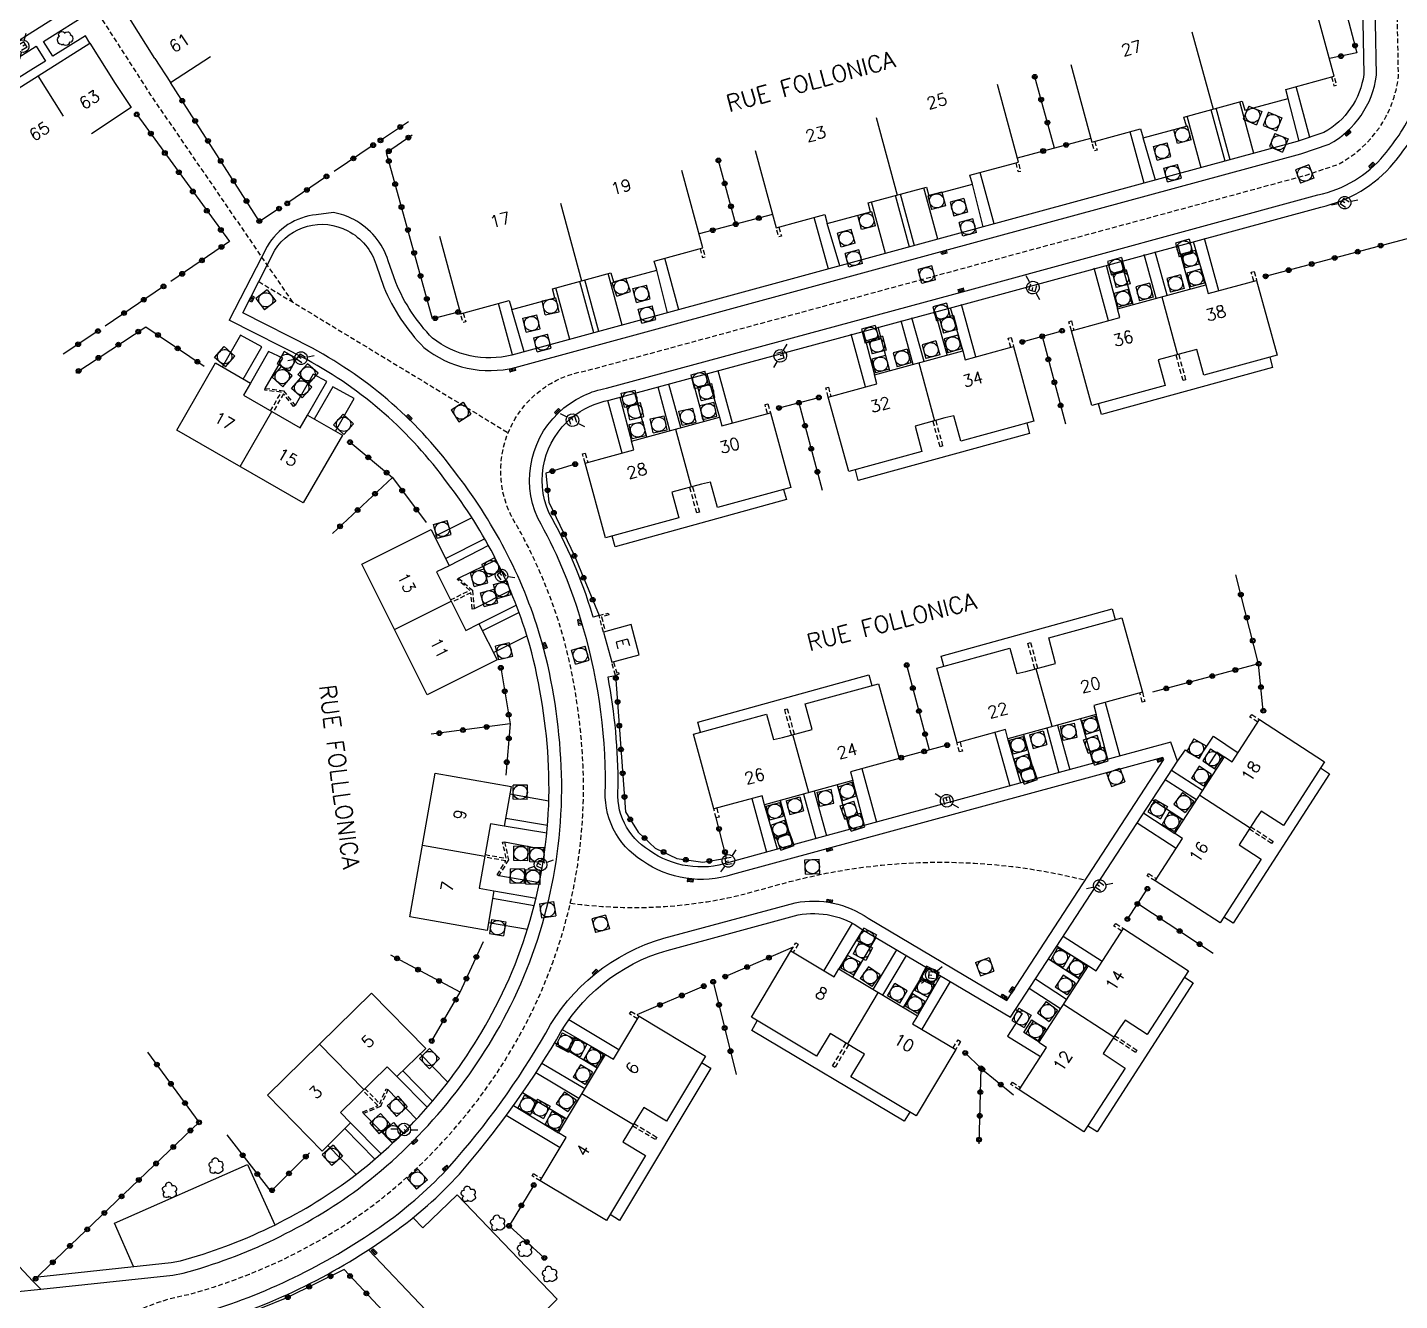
# Model space of a CAD drawing. Header units: millimetres. Extents: x 157000 to 158001, y 120999 to 122000.
# Drawn here: x 157486.4 to 157630.4, y 121611.4 to 121745 of the extents above; entities that cross this region are included whole.
import ezdxf
from ezdxf.enums import TextEntityAlignment as Align

# ---------------------------------------------------------------- set-up
doc = ezdxf.new("R2010")
doc.units = ezdxf.units.MM
doc.linetypes.add('DASHED', pattern=[0.75, 0.5, -0.25])
doc.layers.get('0').update_dxf_attribs({"linetype": 'CONTINUOUS'})
for name, color, linetype in [('W0001', 6, 'DASHED'), ('W0008', 7, 'CONTINUOUS'), ('W0100', 7, 'CONTINUOUS'), ('W0112', 1, 'DASHED'), ('W0300', 7, 'CONTINUOUS'), ('W0322', 7, 'CONTINUOUS'), ('W0334', 7, 'CONTINUOUS'), ('W0400', 7, 'CONTINUOUS'), ('W0420', 7, 'CONTINUOUS'), ('W0471', 7, 'CONTINUOUS'), ('W0984', 7, 'CONTINUOUS'), ('W0989', 7, 'CONTINUOUS'), ('W0991', 7, 'CONTINUOUS'), ('W1102', 7, 'CONTINUOUS')]:
    doc.layers.add(name, color=color, linetype=linetype)
doc.styles.get("Standard").update_dxf_attribs({"font": 'romans.shx', "width": 0.85})

# ---------------------------------------------------------------- blocks, each defined once
blk = doc.blocks.new('T420')
for p, q in [((0.75, 0.75), (-0.75, 0.75)), ((-0.75, 0.75), (-0.75, -0.75)), ((0.75, 0.75), (0.75, -0.75)), ((0.75, -0.75), (-0.75, -0.75))]:
    blk.add_line(p, q)
blk.add_ellipse((0, 0), major_axis=(-0.53, 0.53), ratio=1, start_param=3.926991, end_param=10.210176)
blk = doc.blocks.new('t322o')
at = {"color": 0, "linetype": 'Continuous'}
for radius in [0.25, 0.15]:
    blk.add_circle((0, 0), radius, dxfattribs=at)
blk = doc.blocks.new('T400')
for p, q in [((-0.15, 0.3), (0.15, 0.3)), ((-0.15, -0.25), (-0.15, 0.3)), ((-0.15, 0.15), (0.15, 0.15)), ((-0.15, 0), (0.15, 0)), ((0.15, 0.3), (0.15, -0.25)), ((-0.15, -0.15), (0.15, -0.15)), ((-0.15, -0.25), (-0.15, -0.3)), ((-0.15, -0.3), (0.15, -0.3)), ((0.15, -0.3), (0.15, -0.25))]:
    blk.add_line(p, q)
blk = doc.blocks.new('T471')
for p, q in [((-0.333334, 0.333334), (-0.333334, -0.333334)), ((-0.333334, 0.333334), (0.333334, 0.333334)), ((-0.333334, 0), (0, 0)), ((0.500001, 0.500001), (1.000002, 1.000002)), ((-0.500001, -0.500001), (-1.000002, -1.000002)), ((-0.333334, -0.333334), (0.333334, -0.333334))]:
    blk.add_line(p, q)
blk.add_ellipse((0, 0), major_axis=(0.471405, 0.471405), ratio=1, start_param=5.4977871438, end_param=11.780972451)
blk = doc.blocks.new('T300')
for p, q in [((-0.8, 0.51), (-0.86, 0.34)), ((-0.86, 0.34), (-0.86, 0.17)), ((-0.86, 0.17), (-0.74, 0.06)), ((-0.69, 0.63), (-0.8, 0.51)), ((-0.8, -0.06), (-0.74, 0.06)), ((-0.74, 0.06), (-0.69, 0.11)), ((-0.57, 0.69), (-0.69, 0.63)), ((-0.46, 0.69), (-0.57, 0.69)), ((-0.29, 0.63), (-0.46, 0.69)), ((-0.29, 0.63), (-0.17, 0.74)), ((-0.23, 0.57), (-0.29, 0.63)), ((-0.17, 0.74), (-0.06, 0.8)), ((-0.06, 0.8), (0.06, 0.8)), ((0.06, 0.8), (0.23, 0.74)), ((0.23, 0.74), (0.34, 0.63)), ((0.34, 0.63), (0.4, 0.51)), ((0.46, 0.46), (0.34, 0.46)), ((0.4, 0.51), (0.4, 0.46)), ((0.57, 0.4), (0.46, 0.46)), ((0.57, 0.4), (0.69, 0.29)), ((0.69, 0.29), (0.74, 0.17)), ((0.74, 0.06), (0.69, -0.17)), ((0.74, 0.17), (0.74, 0.06)), ((-0.8, -0.17), (-0.8, -0.06)), ((-0.8, -0.23), (-0.8, -0.17)), ((-0.74, -0.34), (-0.8, -0.23)), ((-0.69, -0.4), (-0.74, -0.34)), ((-0.51, -0.46), (-0.69, -0.4)), ((-0.4, -0.46), (-0.51, -0.46)), ((-0.4, -0.46), (-0.34, -0.46)), ((-0.34, -0.46), (-0.34, -0.4)), ((-0.34, -0.51), (-0.34, -0.46)), ((-0.29, -0.63), (-0.34, -0.51)), ((-0.17, -0.74), (-0.29, -0.63)), ((-0.06, -0.8), (-0.17, -0.74)), ((0.06, -0.8), (-0.06, -0.8)), ((0.17, -0.74), (0.06, -0.8)), ((0.23, -0.69), (0.17, -0.74)), ((0.29, -0.46), (0.23, -0.46)), ((0.29, -0.63), (0.23, -0.69)), ((0.46, -0.4), (0.29, -0.46)), ((0.34, -0.51), (0.29, -0.63)), ((0.34, -0.51), (0.34, -0.46)), ((0.57, -0.34), (0.46, -0.4)), ((0.63, -0.29), (0.57, -0.34)), ((0.69, -0.17), (0.63, -0.29))]:
    blk.add_line(p, q)

msp = doc.modelspace()

# ---------------------------------------------------------------- linework, layer by layer
at = {"layer": 'W0001', "flags": 128}
for points in [[(157489.27, 121603.15, -0.194057), (157503.32, 121612.01, 0.09249), (157522.49, 121621.24, 0.111421), (157538.74, 121640.49, 0.130981), (157544.69, 121667.54, 0.054881), (157542.6, 121681.08, 0.057064), (157537.82, 121692.56, -0.547354), (157545.05, 121708.94), (157583.65, 121719.44), (157620.71, 121729.5), (157623.91, 121730.59, 0.248979), (157630.29, 121739.82), (157629.8, 121765.02)], [(157543.36, 121653.06, 0.09112), (157560.98, 121653.85), (157566.37, 121655.32, -0.126153), (157597.4, 121655.49)]]:
    msp.add_lwpolyline(points, format="xyb", dxfattribs=at)
for points in [[(157514.23, 121716.13), (157499.33, 121737.87), (157491.44, 121750.17)], [(157510.65, 121718.3), (157536.83, 121702.43)]]:
    msp.add_lwpolyline(points, dxfattribs=at)
at = {"layer": 'W0008'}
for points in [[(157622.07, 121761.32), (157622.05, 121761.7, -0.070686), (157615.45, 121762.01, -0.126959), (157604.36, 121767.23, -0.126277), (157597.39, 121777.5), (157591.91, 121793.79), (157579.41, 121830.94), (157569.17, 121861.38), (157568.68, 121861.21), (157567.09, 121865.45, 0.266721), (157562.97, 121868.15), (157532.3, 121868.29, 0.47457), (157527.05, 121861.08), (157541.74, 121818.13), (157553.79, 121783.09, -0.448447), (157547.74, 121773.31), (157523.88, 121765.61, 0.058432), (157513.5, 121761.33), (157492.26, 121747.91), (157440.87, 121715.43)], [(157487.78, 121612.55), (157501.64, 121614.02), (157502.72, 121614.23, 0.092416), (157521.11, 121623.09, 0.111335), (157536.7, 121641.55, 0.13097), (157542.4, 121667.44, 0.054797), (157540.38, 121680.47, 0.094407), (157531.52, 121697.94, 0.112916), (157516.3, 121711.29), (157508.97, 121715.02), (157512.33, 121721.58, -0.392612), (157519.99, 121723.63, -0.196409), (157522.98, 121720.05), (157523.78, 121717.72, 0.096151), (157527.98, 121711.38, 0.233732), (157537.56, 121709.28), (157583.05, 121721.66), (157620.04, 121731.7), (157623, 121732.71, 0.240408), (157627.98, 121739.94), (157627.66, 121756.56, 0.478786), (157622.07, 121761.32)], [(157499.05, 121597.45, -0.16591), (157498.45, 121603.67, -0.288936), (157505.21, 121610.18, 0.08086), (157523.9, 121619.45, 0.051457), (157530.7, 121625.46, 0.051712), (157540.77, 121639.42, -0.201422), (157553.17, 121649.38), (157566.97, 121653.1, -0.202133), (157574.61, 121651.49), (157589.16, 121642.85), (157605.64, 121668.14), (157605.56, 121668.36), (157569.89, 121658.67), (157560.38, 121656.08, -0.237256), (157550.93, 121657.51, -0.289078), (157547.06, 121665.34, 0.076528), (157544.43, 121682.94, 0.05584), (157539.93, 121693.47, -0.339151), (157542.68, 121705.03, -0.123497), (157547.15, 121707.12), (157584.89, 121717.34), (157621.82, 121727.39, 0.168627), (157628.78, 121731.58, 0.062791), (157632, 121736.6, 0.071922)]]:
    msp.add_lwpolyline(points, format="xyb", dxfattribs=at)
msp.add_lwpolyline([(157485, 121612.26), (157487.78, 121612.55)], dxfattribs=at)
at = {"layer": 'W0100'}
for points in [[(157499.75, 121741.72), (157497.07, 121745.94), (157502.22, 121749.2), (157507.24, 121752.39), (157512.33, 121755.63), (157517.72, 121759.05), (157520.4, 121754.83)], [(157595.9, 121741.07), (157598.11, 121732.93), (157603.22, 121734.32), (157603.48, 121733.39), (157608.02, 121734.61), (157607.76, 121735.56), (157613.89, 121737.22), (157614.15, 121736.28), (157618.7, 121737.52), (157618.45, 121738.46), (157623.54, 121739.85), (157621.33, 121747.98)], [(157469.8, 121722.84), (157467.14, 121727.07), (157472.19, 121730.25), (157477.25, 121733.44), (157482.41, 121736.7), (157487.48, 121739.9), (157492.91, 121743.33), (157495.58, 121739.1)], [(157562.76, 121732.06), (157564.97, 121723.93), (157570.08, 121725.32), (157570.33, 121724.38), (157574.88, 121725.61), (157574.62, 121726.55), (157580.75, 121728.22), (157581, 121727.28), (157585.56, 121728.52), (157585.3, 121729.46), (157590.4, 121730.84), (157588.19, 121738.97)], [(157529.62, 121723.05), (157531.83, 121714.92), (157536.95, 121716.31), (157537.2, 121715.38), (157541.74, 121716.6), (157541.48, 121717.54), (157547.61, 121719.21), (157547.87, 121718.27), (157552.42, 121719.51), (157552.17, 121720.45), (157557.26, 121721.83), (157555.06, 121729.96)]]:
    msp.add_lwpolyline(points, dxfattribs=at)
at = {"layer": 'W0100', "flags": 128}
for points in [[(157499.75, 121741.72), (157501.4, 121739.18), (157505.59, 121741.9)], [(157495.58, 121739.1), (157497.26, 121736.57), (157493.09, 121733.81)]]:
    msp.add_lwpolyline(points, dxfattribs=at)
at = {"layer": 'W0100'}
for points in [[(157617.54, 121710.58), (157609.85, 121708.48), (157609.12, 121711.15), (157608.16, 121710.92), (157605.05, 121710.07), (157605.78, 121707.4), (157598.09, 121705.29), (157595.95, 121713.12), (157601.05, 121714.51), (157600.8, 121715.44), (157610.06, 121717.97), (157610.31, 121717.03), (157615.4, 121718.42)], [(157592.02, 121703.64), (157584.33, 121701.54), (157583.6, 121704.21), (157582.65, 121703.98), (157579.54, 121703.13), (157580.26, 121700.46), (157572.58, 121698.35), (157570.43, 121706.18), (157575.54, 121707.58), (157575.29, 121708.5), (157584.54, 121711.03), (157584.8, 121710.09), (157589.88, 121711.48)], [(157502.05, 121702.71), (157506.1, 121709.75), (157509.77, 121707.63), (157509.04, 121706.36), (157514.99, 121702.93), (157515.76, 121704.26), (157519.43, 121702.18), (157515.32, 121695.06)], [(157566.49, 121696.69), (157558.8, 121694.59), (157558.08, 121697.26), (157557.12, 121697.03), (157554.01, 121696.18), (157554.73, 121693.51), (157547.05, 121691.4), (157544.91, 121699.23), (157550.01, 121700.63), (157549.76, 121701.55), (157559.02, 121704.08), (157559.27, 121703.14), (157564.36, 121704.53)], [(157521.47, 121688.63), (157528.73, 121692.26), (157530.63, 121688.48), (157529.32, 121687.82), (157532.39, 121681.68), (157533.76, 121682.37), (157535.67, 121678.61), (157528.33, 121674.93)], [(157547.71, 121678.34), (157550.59, 121679.13), (157549.73, 121682.29), (157546.84, 121681.51)], [(157581.81, 121677.71), (157589.5, 121679.82), (157590.23, 121677.15), (157591.18, 121677.38), (157594.3, 121678.23), (157593.57, 121680.9), (157601.25, 121683.01), (157603.4, 121675.19), (157598.29, 121673.79), (157598.55, 121672.87), (157589.29, 121670.32), (157589.03, 121671.27), (157583.95, 121669.88)], [(157556.27, 121670.78), (157563.95, 121672.89), (157564.69, 121670.22), (157565.64, 121670.45), (157568.75, 121671.3), (157568.02, 121673.97), (157575.71, 121676.08), (157577.86, 121668.26), (157572.75, 121666.86), (157573, 121665.94), (157563.75, 121663.39), (157563.49, 121664.34), (157558.41, 121662.95)], [(157622.52, 121667.91), (157618.2, 121661.21), (157615.87, 121662.72), (157615.32, 121661.9), (157613.57, 121659.19), (157615.89, 121657.69), (157611.57, 121650.99), (157604.75, 121655.39), (157607.62, 121659.84), (157606.82, 121660.36), (157612.02, 121668.42), (157612.84, 121667.89), (157615.7, 121672.32)], [(157529.15, 121666.71), (157537.15, 121665.31), (157536.42, 121661.14), (157534.98, 121661.39), (157533.8, 121654.63), (157535.31, 121654.36), (157534.61, 121650.2), (157526.52, 121651.61)], [(157608.24, 121645.97), (157603.91, 121639.28), (157601.58, 121640.79), (157601.03, 121639.98), (157599.27, 121637.27), (157601.6, 121635.76), (157597.27, 121629.07), (157590.46, 121633.48), (157593.33, 121637.92), (157592.53, 121638.44), (157597.74, 121646.5), (157598.56, 121645.97), (157601.42, 121650.39)], [(157579.66, 121630.74), (157572.81, 121634.82), (157574.23, 121637.2), (157573.4, 121637.72), (157570.62, 121639.38), (157569.21, 121637), (157562.36, 121641.08), (157566.51, 121648.05), (157571.06, 121645.34), (157571.55, 121646.16), (157579.79, 121641.25), (157579.29, 121640.41), (157583.82, 121637.71)], [(157522.5, 121643.62), (157528.18, 121637.82), (157525.15, 121634.86), (157524.13, 121635.9), (157519.22, 121631.1), (157520.29, 121630.01), (157517.29, 121627.04), (157511.55, 121632.91)], [(157557.55, 121637.02), (157553.45, 121630.18), (157551.07, 121631.6), (157550.54, 121630.77), (157548.88, 121628.01), (157551.26, 121626.58), (157547.16, 121619.75), (157540.2, 121623.92), (157542.92, 121628.46), (157542.1, 121628.95), (157547.03, 121637.18), (157547.87, 121636.68), (157550.58, 121641.2)]]:
    msp.add_lwpolyline(points, close=True, dxfattribs=at)
at = {"layer": 'W0112', "flags": 128}
for points in [[(157623.25, 121739.77), (157623.51, 121738.83), (157623.8, 121738.91), (157623.54, 121739.85)], [(157598.4, 121733.01), (157598.65, 121732.07), (157598.37, 121732), (157598.11, 121732.93)], [(157590.11, 121730.76), (157590.36, 121729.83), (157590.65, 121729.9), (157590.4, 121730.84)], [(157565.25, 121724.01), (157565.51, 121723.06), (157565.22, 121722.99), (157564.97, 121723.93)], [(157556.97, 121721.75), (157557.23, 121720.82), (157557.52, 121720.89), (157557.26, 121721.83)], [(157532.12, 121715), (157532.38, 121714.06), (157532.09, 121713.98), (157531.83, 121714.92)]]:
    msp.add_lwpolyline(points, dxfattribs=at)
at = {"layer": 'W0112'}
for points in [[(157615.09, 121718.33), (157614.83, 121719.29), (157615.14, 121719.36), (157615.4, 121718.42)], [(157595.95, 121713.12), (157595.68, 121714.08), (157595.95, 121714.16), (157596.22, 121713.19)], [(157589.58, 121711.39), (157589.32, 121712.35), (157589.63, 121712.42), (157589.88, 121711.48)], [(157607.22, 121710.64), (157607.95, 121707.97), (157607.67, 121707.9), (157606.95, 121710.57)], [(157511.88, 121704.72), (157513.01, 121706.68), (157511.29, 121706.9), (157511.32, 121707.09), (157513.25, 121706.83), (157514.46, 121705.3), (157514.31, 121705.18), (157513.25, 121706.53), (157512.13, 121704.59)], [(157570.43, 121706.18), (157570.17, 121707.15), (157570.44, 121707.22), (157570.71, 121706.25)], [(157564.05, 121704.44), (157563.79, 121705.4), (157564.1, 121705.47), (157564.36, 121704.53)], [(157581.71, 121703.71), (157582.44, 121701.04), (157582.16, 121700.96), (157581.43, 121703.63)], [(157544.91, 121699.23), (157544.64, 121700.2), (157544.91, 121700.27), (157545.18, 121699.3)], [(157556.18, 121696.76), (157556.91, 121694.09), (157556.63, 121694.01), (157555.9, 121696.68)], [(157530.78, 121684.88), (157532.8, 121685.89), (157531.49, 121687.03), (157531.61, 121687.17), (157533.09, 121685.9), (157533.25, 121683.95), (157533.06, 121683.93), (157532.92, 121685.64), (157530.91, 121684.64)], [(157546.84, 121681.51), (157546.37, 121683.24), (157547.34, 121683.51), (157547.39, 121683.32), (157546.62, 121683.1), (157547.04, 121681.56)], [(157592.12, 121677.65), (157591.39, 121680.32), (157591.67, 121680.4), (157592.4, 121677.73)], [(157547.9, 121678.39), (157548.22, 121677.22), (157548.4, 121677.27), (157548.45, 121677.08), (157548.08, 121676.97), (157547.71, 121678.34)], [(157603.4, 121675.19), (157603.67, 121674.22), (157603.39, 121674.15), (157603.13, 121675.11)], [(157566.58, 121670.72), (157565.85, 121673.39), (157566.13, 121673.47), (157566.86, 121670.8)], [(157615.53, 121672.05), (157614.7, 121672.59), (157614.88, 121672.85), (157615.7, 121672.32)], [(157584.26, 121669.96), (157584.52, 121669.01), (157584.21, 121668.93), (157583.95, 121669.88)], [(157558.72, 121663.03), (157558.98, 121662.08), (157558.67, 121662), (157558.41, 121662.95)], [(157614.8, 121661.08), (157617.13, 121659.57), (157616.97, 121659.33), (157614.64, 121660.83)], [(157534.4, 121658.16), (157536.63, 121657.77), (157536.25, 121659.46), (157536.44, 121659.5), (157536.86, 121657.6), (157535.84, 121655.94), (157535.68, 121656.04), (157536.58, 121657.5), (157534.37, 121657.88)], [(157604.75, 121655.39), (157603.91, 121655.94), (157604.06, 121656.17), (157604.91, 121655.63)], [(157601.25, 121650.12), (157600.42, 121650.66), (157600.6, 121650.92), (157601.42, 121650.39)], [(157566.51, 121648.05), (157567.02, 121648.91), (157567.27, 121648.77), (157566.75, 121647.9)], [(157550.42, 121640.92), (157549.57, 121641.43), (157549.74, 121641.7), (157550.58, 121641.2)], [(157600.51, 121639.15), (157602.83, 121637.64), (157602.67, 121637.4), (157600.35, 121638.91)], [(157572.55, 121638.21), (157571.13, 121635.83), (157570.89, 121635.98), (157572.3, 121638.36)], [(157583.54, 121637.87), (157584.05, 121638.72), (157584.32, 121638.55), (157583.82, 121637.71)], [(157521.77, 121633.62), (157523.35, 121632), (157524.03, 121633.59), (157524.21, 121633.52), (157523.44, 121631.73), (157521.64, 121630.98), (157521.57, 121631.15), (157523.15, 121631.81), (157521.58, 121633.41)], [(157590.46, 121633.48), (157589.61, 121634.02), (157589.77, 121634.26), (157590.61, 121633.71)], [(157550.06, 121629.93), (157552.43, 121628.5), (157552.28, 121628.26), (157549.9, 121629.68)], [(157540.2, 121623.92), (157539.34, 121624.43), (157539.48, 121624.68), (157540.35, 121624.16)]]:
    msp.add_lwpolyline(points, dxfattribs=at)
at = {"layer": 'W0322'}
for points in [[(157621.25, 121759.98), (157625.93, 121742.3), (157623.04, 121741.69)], [(157594.18, 121732.31), (157592.05, 121740.02)], [(157512.78, 121725.96), (157510.73, 121724.6), (157501.4, 121739.18)], [(157497.84, 121735.84), (157507.56, 121722.49), (157501.42, 121718.3)], [(157523.43, 121733.12), (157526.35, 121735.1)], [(157522.66, 121732.61), (157518.56, 121729.86)], [(157526.74, 121733.66), (157524.07, 121731.82)], [(157590.28, 121731.28), (157598, 121733.33)], [(157531.58, 121715.1), (157528.88, 121714.37), (157524.07, 121731.8)], [(157517.76, 121729.33), (157513.61, 121726.48)], [(157564.58, 121725.34), (157556.87, 121723.3)], [(157616.34, 121718.85), (157633.86, 121723.52), (157632.59, 121713.55)], [(157500.65, 121717.79), (157494.51, 121713.63)], [(157493.77, 121713.1), (157490.13, 121710.68)], [(157491.43, 121708.72), (157498.79, 121713.56), (157504.91, 121709.41)], [(157590.8, 121711.96), (157594.97, 121713.13)], [(157565.26, 121705.03), (157569.44, 121706.13)], [(157520.23, 121701.44), (157524.67, 121697.73), (157528.21, 121693.02)], [(157543.86, 121699.13), (157540.8, 121698.2), (157541.09, 121695.13), (157543.78, 121689.5), (157546.39, 121683.24)], [(157524.67, 121697.73), (157518.39, 121691.86)], [(157615.61, 121678.19), (157613.21, 121687.51)], [(157536.06, 121677.76), (157537.04, 121671.89), (157536.57, 121666.5)], [(157616.1, 121673.25), (157615.61, 121678.19), (157604.48, 121675.22)], [(157548.11, 121676.98), (157549.15, 121662.63), (157550.47, 121660.52), (157552.27, 121658.85), (157554.54, 121657.75), (157557.26, 121657.37), (157559.76, 121657.78), (157558.67, 121662.01)], [(157537.04, 121671.89), (157528.74, 121670.78)], [(157582.91, 121669.64), (157577.85, 121668.27)], [(157601.83, 121651.39), (157603.93, 121654.57)], [(157602.92, 121653.03), (157610.83, 121647.82)], [(157528.81, 121638.6), (157531.78, 121643.71), (157534.24, 121649.05)], [(157531.78, 121643.71), (157524.5, 121647.61)], [(157566.74, 121648.44), (157559.33, 121645.23)], [(157558.35, 121644.81), (157560.78, 121635.07)], [(157557.36, 121644.35), (157550.34, 121641.34)], [(157504.38, 121630.06), (157499, 121637.43)], [(157584.81, 121637.35), (157586.45, 121635.74), (157589.86, 121632.93)], [(157586.45, 121635.74), (157586.25, 121627.82)], [(157476.96, 121624.06), (157486.95, 121613.38), (157504.38, 121630.06)], [(157507.3, 121628.75), (157511.92, 121622.8), (157515.99, 121626.87)], [(157539.52, 121623.48), (157536.93, 121619.2), (157540.65, 121615.81)], [(157523.66, 121610.28), (157519.61, 121614.6), (157513.59, 121611.65), (157508.08, 121609.42), (157502.56, 121607.17), (157500.53, 121604.87), (157503.94, 121600.87)]]:
    msp.add_lwpolyline(points, dxfattribs=at)
at = {"layer": 'W0322', "flags": 128}
for points in [[(157560.72, 121724.32), (157558.9, 121731.01)], [(157592.89, 121712.55), (157595.33, 121703.36)], [(157567.35, 121705.58), (157569.8, 121696.41)], [(157581.04, 121669.13), (157578.67, 121678.05)]]:
    msp.add_lwpolyline(points, dxfattribs=at)
at = {"layer": 'W0334'}
for points in [[(157622.07, 121761.32), (157622.06, 121761.21), (157622.32, 121760.01, -0.481332), (157626.33, 121756.57), (157626.65, 121740.02, -0.233916), (157622.46, 121733.93), (157619.65, 121732.98), (157582.7, 121722.94), (157537.22, 121710.57, -0.231236), (157528.88, 121712.37, -0.09452), (157525.03, 121718.19), (157524.24, 121720.47, 0.195805), (157520.62, 121724.8, 0.078525), (157518.5, 121725.53), (157516.69, 121725.31, 0.239835), (157511.53, 121721.99), (157507.53, 121714.26)], [(157546.37, 121683.24), (157545.75, 121683.09, 0.001007), (157545.68, 121683.32, 0.055504), (157541.11, 121694.06, -0.337207), (157543.51, 121704.02, -0.124811), (157547.44, 121705.85), (157585.23, 121716.07), (157622.12, 121726.12, 0.167884), (157629.79, 121730.74, 0.062791), (157633.18, 121736.03, 0.075752), (157633.88, 121738.35), (157633.48, 121757.45, -0.28198), (157636.34, 121762.52), (157637.3, 121762.64)], [(157487.44, 121613.85), (157501.44, 121615.34), (157502.42, 121615.52, 0.092132), (157520.31, 121624.15, 0.111282), (157535.51, 121642.17, 0.130963), (157541.07, 121667.39, 0.054746), (157539.1, 121680.11, 0.09445), (157530.46, 121697.15, 0.112945), (157515.68, 121710.11), (157507.53, 121714.26)], [(157503.88, 121599.73), (157501.26, 121597.26), (157499.99, 121598.62, -0.144949), (157499.72, 121603.36, -0.290883), (157505.53, 121608.91, 0.081107), (157524.66, 121618.38, 0.051887), (157531.71, 121624.63, 0.045469), (157541.89, 121638.72, -0.202413), (157553.52, 121648.11), (157567.27, 121651.83, -0.2021), (157573.9, 121650.38), (157589.57, 121641.08), (157607.09, 121667.97), (157606.38, 121669.94), (157569.55, 121659.94), (157560, 121657.33, -0.239391), (157551.65, 121658.6, -0.293243), (157548.37, 121665.27, 0.048565), (157547.31, 121676.8), (157548.08, 121676.97)]]:
    msp.add_lwpolyline(points, format="xyb", dxfattribs=at)
for points in [[(157492.91, 121743.33), (157492.46, 121744.1), (157489.04, 121741.94), (157488.06, 121743.49), (157493.06, 121746.65), (157496.93, 121749.09), (157497.89, 121747.56), (157496.53, 121746.69), (157497.07, 121745.94)], [(157509.02, 121708.06), (157510.97, 121711.43), (157508.74, 121712.66), (157506.82, 121709.33)], [(157511.32, 121707.09), (157513.18, 121710.24), (157511.67, 121710.97), (157509.77, 121707.63)], [(157616.78, 121710.37), (157617.07, 121709.29), (157599.1, 121704.36), (157598.79, 121705.48)], [(157515.76, 121704.26), (157517.78, 121707.8), (157516.35, 121708.59), (157514.46, 121705.3)], [(157518.69, 121702.6), (157520.66, 121706.03), (157518.44, 121707.25), (157516.48, 121703.85)], [(157591.26, 121703.44), (157591.56, 121702.36), (157573.58, 121697.42), (157573.28, 121698.54)], [(157565.73, 121696.49), (157566.03, 121695.41), (157548.06, 121690.47), (157547.75, 121691.59)], [(157533.03, 121693.49), (157529.1, 121691.53)], [(157530.24, 121689.25), (157534.36, 121691.31)], [(157534.76, 121690.59), (157530.63, 121688.48)], [(157531.61, 121687.17), (157535.56, 121689.09)], [(157537.06, 121685.86), (157533.25, 121683.95)], [(157533.76, 121682.37), (157537.68, 121684.34)], [(157537.97, 121683.55), (157534.14, 121681.63)], [(157582.57, 121677.92), (157582.27, 121679), (157600.24, 121683.94), (157600.55, 121682.82)], [(157535.29, 121679.36), (157538.8, 121681.12)], [(157557.03, 121670.99), (157556.73, 121672.07), (157574.7, 121677.01), (157575.01, 121675.89)], [(157607.09, 121667.97), (157607.92, 121669.15), (157609.32, 121668.27), (157610.87, 121670.59), (157613.46, 121668.85)], [(157611.99, 121668.38), (157611.21, 121668.9), (157610.36, 121667.59), (157611.16, 121667.08)], [(157622.1, 121667.25), (157623.04, 121666.64), (157612.94, 121650.97), (157611.96, 121651.6)], [(157541.09, 121663.78), (157537.01, 121664.5)], [(157536.57, 121661.99), (157540.96, 121661.23)], [(157540.88, 121660.39), (157536.42, 121661.14)], [(157536.44, 121659.5), (157540.69, 121658.71)], [(157540.11, 121655.2), (157535.84, 121655.94)], [(157539.56, 121652.78), (157535.17, 121653.55)], [(157535.31, 121654.36), (157539.76, 121653.6)], [(157534.75, 121651.04), (157538.86, 121650.32)], [(157607.81, 121645.31), (157608.75, 121644.71), (157598.64, 121629.05), (157597.66, 121629.68)], [(157590.11, 121641.89), (157590.78, 121641.47), (157589.24, 121639.11), (157592.71, 121636.96)], [(157578.98, 121631.14), (157578.41, 121630.18), (157562.39, 121639.71), (157562.98, 121640.71)], [(157592.56, 121638.48), (157590.95, 121639.5), (157591.79, 121640.8), (157593.38, 121639.75)], [(157530.49, 121634.27), (157527.59, 121637.24)], [(157557.14, 121636.34), (157558.1, 121635.76), (157548.53, 121619.77), (157547.53, 121620.37)], [(157528.34, 121631.64), (157525.15, 121634.86)], [(157525.77, 121635.46), (157528.88, 121632.28)], [(157524.21, 121633.52), (157527.21, 121630.38)], [(157524.7, 121627.86), (157521.64, 121630.98)], [(157522.85, 121626.2), (157519.7, 121629.43)], [(157520.29, 121630.01), (157523.49, 121626.75)], [(157517.89, 121627.64), (157520.88, 121624.59)], [(157497.49, 121614.92), (157495.52, 121619.47), (157509.46, 121625.63), (157512.33, 121619.29)], [(157522.18, 121616.69), (157534.26, 121603.94), (157541.97, 121611.49), (157531.49, 121622.46), (157527.87, 121618.98), (157526.85, 121620.05)], [(157486.95, 121613.38), (157487.78, 121612.55)]]:
    msp.add_lwpolyline(points, dxfattribs=at)
msp.add_lwpolyline([(157483.03, 121740.3), (157487.28, 121742.99), (157488.25, 121741.44), (157487, 121740.65), (157484, 121738.76)], close=True, dxfattribs=at)
at = {"layer": 'W0334', "flags": 128}
for points in [[(157620.98, 121733.43), (157619.54, 121738.76)], [(157615.09, 121731.74), (157613.62, 121737.15)], [(157619.85, 121733.03), (157618.7, 121737.52)], [(157609.58, 121730.24), (157608.11, 121735.65)], [(157612.09, 121730.92), (157610.62, 121736.33)], [(157612.62, 121731.07), (157611.15, 121736.48)], [(157603.58, 121728.61), (157602.11, 121734.02)], [(157604.78, 121728.93), (157603.48, 121733.39)], [(157587.86, 121724.34), (157586.39, 121729.75)], [(157581.94, 121722.73), (157580.47, 121728.14)], [(157586.7, 121724.03), (157585.56, 121728.52)], [(157578.95, 121721.92), (157577.48, 121727.33)], [(157579.48, 121722.06), (157578.01, 121727.47)], [(157576.44, 121721.23), (157574.97, 121726.65)], [(157570.44, 121719.6), (157568.96, 121725.01)], [(157571.63, 121719.93), (157570.33, 121724.38)], [(157608.74, 121722.51), (157610.06, 121717.97)], [(157611.42, 121717.33), (157609.91, 121722.83)], [(157604.85, 121716.55), (157603.6, 121721.12)], [(157605.99, 121716.86), (157604.74, 121721.43)], [(157608.42, 121717.52), (157607.17, 121722.09)], [(157553.57, 121715.02), (157552.42, 121719.51)], [(157554.73, 121715.33), (157553.26, 121720.75)], [(157599.85, 121714.19), (157598.34, 121719.7)], [(157599.6, 121720.03), (157600.8, 121715.44)], [(157602.43, 121715.88), (157601.17, 121720.46)], [(157545.81, 121712.91), (157544.34, 121718.32)], [(157546.34, 121713.05), (157544.87, 121718.47)], [(157548.81, 121713.72), (157547.34, 121719.14)], [(157543.3, 121712.23), (157541.83, 121717.64)], [(157537.3, 121710.59), (157535.83, 121716.01)], [(157538.5, 121710.92), (157537.2, 121715.38)], [(157583.23, 121715.57), (157584.54, 121711.03)], [(157585.91, 121710.39), (157584.4, 121715.89)], [(157579.34, 121709.61), (157578.09, 121714.18)], [(157580.48, 121709.92), (157579.22, 121714.49)], [(157582.91, 121710.59), (157581.66, 121715.15)], [(157574.34, 121707.25), (157572.83, 121712.77)], [(157574.09, 121713.1), (157575.29, 121708.5)], [(157576.91, 121708.94), (157575.66, 121713.52)], [(157557.38, 121703.64), (157556.13, 121708.2)], [(157557.7, 121708.62), (157559.02, 121704.08)], [(157560.38, 121703.44), (157558.87, 121708.94)], [(157551.38, 121701.99), (157550.13, 121706.57)], [(157553.81, 121702.66), (157552.56, 121707.23)], [(157554.95, 121702.97), (157553.69, 121707.54)], [(157548.81, 121700.3), (157547.3, 121705.82)], [(157548.56, 121706.15), (157549.76, 121701.55)], [(157599.49, 121674.12), (157601.04, 121668.48)], [(157596.92, 121672.42), (157598.22, 121667.72)], [(157599.79, 121668.14), (157598.55, 121672.87)], [(157587.93, 121670.96), (157589.48, 121665.33)], [(157590.93, 121670.77), (157592.18, 121666.21)], [(157593.36, 121671.44), (157594.65, 121666.75)], [(157594.5, 121671.75), (157595.79, 121667.06)], [(157590.65, 121665.66), (157589.29, 121670.32)], [(157573.95, 121667.19), (157575.5, 121661.55)], [(157609.73, 121664.88), (157606.46, 121666.99)], [(157568.95, 121664.82), (157570.24, 121660.13)], [(157571.38, 121665.49), (157572.67, 121660.79)], [(157574.24, 121661.21), (157573, 121665.94)], [(157609.1, 121663.89), (157605.81, 121666)], [(157562.39, 121664.04), (157563.93, 121658.41)], [(157565.11, 121658.73), (157563.75, 121663.39)], [(157565.38, 121663.84), (157566.64, 121659.28)], [(157567.82, 121664.51), (157569.11, 121659.82)], [(157607.73, 121661.77), (157604.44, 121663.9)], [(157603.55, 121662.52), (157606.82, 121660.36)], [(157606.95, 121658.8), (157602.84, 121661.44)], [(157569.99, 121645.98), (157572.96, 121650.96)], [(157574.07, 121650.28), (157571.55, 121646.16)], [(157573, 121645.3), (157575.47, 121649.45)], [(157599.18, 121646.93), (157595.1, 121649.57)], [(157575.16, 121644.01), (157577.63, 121648.17)], [(157576.17, 121643.41), (157578.64, 121647.57)], [(157594.45, 121648.56), (157597.74, 121646.5)], [(157578.34, 121642.12), (157580.82, 121646.28)], [(157596.82, 121645.08), (157593.56, 121647.19)], [(157582.21, 121645.45), (157579.79, 121641.25)], [(157580.28, 121639.82), (157583.26, 121644.83)], [(157595.45, 121642.96), (157592.18, 121645.07)], [(157594.81, 121641.97), (157591.53, 121644.09)], [(157548.46, 121637.66), (157543.19, 121640.82)], [(157542.51, 121639.8), (157547.03, 121637.18)], [(157546.16, 121635.73), (157541.7, 121638.4)], [(157544.87, 121633.56), (157540.37, 121636.25)], [(157544.26, 121632.55), (157539.74, 121635.26)], [(157542.97, 121630.39), (157538.34, 121633.17)], [(157537.4, 121631.84), (157542.1, 121628.95)], [(157542.28, 121627.39), (157536.63, 121630.78)]]:
    msp.add_lwpolyline(points, dxfattribs=at)
at = {"layer": 'W1102'}
msp.add_line((157490.15, 121735.67), (157487.48, 121739.9), dxfattribs=at)
at = {"layer": 'W1102', "flags": 128}
for points in [[(157608.61, 121744.52), (157610.82, 121736.39)], [(157575.47, 121735.51), (157577.68, 121727.38)], [(157542.33, 121726.51), (157544.54, 121718.38)], [(157605.43, 121716.7), (157607.09, 121710.62)], [(157579.92, 121709.77), (157581.58, 121703.68)], [(157508.69, 121698.88), (157512.02, 121704.65)], [(157554.39, 121702.82), (157556.05, 121696.74)], [(157524.9, 121681.77), (157530.86, 121684.75)], [(157593.92, 121671.59), (157592.26, 121677.67)], [(157568.38, 121664.67), (157566.71, 121670.75)], [(157609.42, 121664.39), (157614.71, 121660.97)], [(157527.83, 121659.15), (157534.39, 121658.01)], [(157575.67, 121643.71), (157572.44, 121638.29)], [(157595.13, 121642.47), (157600.42, 121639.04)], [(157517.02, 121638.26), (157521.67, 121633.5)], [(157544.57, 121633.07), (157549.97, 121629.82)]]:
    msp.add_lwpolyline(points, dxfattribs=at)

# ---------------------------------------------------------------- block references
at = {"layer": 'W0300'}
for p, rotation in [((157490.21, 121743.82), 210.553033584012), ((157506.19, 121625.35), 313.332106797808), ((157501.31, 121622.8), 313.332106797808), ((157532.68, 121622.4), 317.721866823175), ((157535.76, 121619.38), 317.721866823175), ((157538.59, 121616.63), 317.721866823175), ((157541.22, 121614), 317.721866823175)]:
    msp.add_blockref('T300', p, dxfattribs=dict(at, rotation=rotation))
at = {"layer": 'W0322'}
for p, rotation in [((157625.73, 121743.06), 284.81982524373), ((157624.25, 121741.95), 192.009437510083), ((157592.11, 121739.79), 105.432211176019), ((157502.62, 121737.27), 122.6308883256), ((157592.78, 121737.39), 105.432211176019), ((157497.84, 121735.84), 306.065270620538), ((157503.97, 121735.16), 122.6308883256), ((157499.32, 121733.82), 306.065270620538), ((157525.5, 121734.52), 34.2144186568004), ((157593.44, 121734.98), 105.432211176019), ((157505.32, 121733.06), 122.6308883256), ((157522.66, 121732.61), 213.894736963959), ((157523.43, 121733.12), 34.2144186568004), ((157526.36, 121733.4), 214.588012882831), ((157595.4, 121732.64), 14.9022504569685), ((157500.79, 121731.79), 306.065270620538), ((157506.66, 121730.95), 122.6308883256), ((157520.58, 121731.22), 213.894736963959), ((157524.3, 121731.98), 214.588012882831), ((157524.3, 121730.94), 105.419813186708), ((157592.99, 121732), 14.9022504569685), ((157502.26, 121729.77), 306.065270620538), ((157517.76, 121729.33), 214.450952271603), ((157508.01, 121728.85), 122.6308883256), ((157515.7, 121727.92), 214.450952271603), ((157524.97, 121728.53), 105.419813186708), ((157559.56, 121728.6), 105.2283006146797), ((157503.73, 121727.75), 306.065270620538), ((157509.36, 121726.74), 122.6308883256), ((157513.64, 121726.5), 214.450952271603), ((157505.2, 121725.73), 306.065270620538), ((157512.78, 121725.96), 213.4140746936461), ((157525.63, 121726.12), 105.419813186708), ((157560.22, 121726.19), 105.2283006146797), ((157563.14, 121724.96), 194.802975063431), ((157506.67, 121723.71), 306.065270620538), ((157510.71, 121724.64), 122.6308883256), ((157526.3, 121723.71), 105.419813186708), ((157558.31, 121723.68), 194.802975063431), ((157560.72, 121724.32), 194.802975063431), ((157628.42, 121722.07), 14.9297474964034), ((157506.74, 121721.93), 214.352395973467), ((157526.96, 121721.3), 105.419813186708), ((157623.59, 121720.78), 14.9297474964034), ((157626.01, 121721.43), 14.9297474964034), ((157504.68, 121720.52), 214.352395973467), ((157618.76, 121719.49), 14.9297474964034), ((157621.18, 121720.14), 14.9297474964034), ((157500.65, 121717.79), 214.06735332507), ((157502.61, 121719.11), 214.352395973467), ((157527.63, 121718.89), 105.419813186708), ((157616.34, 121718.85), 14.9297474964034), ((157498.58, 121716.39), 214.06735332507), ((157528.29, 121716.48), 105.419813186708), ((157496.51, 121714.99), 214.06735332507), ((157531.58, 121715.1), 195.197779938535), ((157529.17, 121714.45), 195.197779938535), ((157493.77, 121713.1), 213.533734644841), ((157498, 121713.04), 33.37076553050471), ((157500.07, 121712.69), 325.857598860818), ((157592.89, 121712.55), 15.6434169189555), ((157594.97, 121713.13), 15.6434169189555), ((157491.69, 121711.72), 213.533734644841), ((157495.91, 121711.67), 33.37076553050471), ((157502.14, 121711.28), 325.857598860818), ((157590.8, 121711.96), 15.6434169189555), ((157493.82, 121710.29), 33.37076553050471), ((157504.21, 121709.88), 325.857598860818), ((157593.53, 121710.13), 284.9084704730928), ((157491.74, 121708.92), 33.37076553050471), ((157594.17, 121707.72), 284.9084704730928), ((157565.26, 121705.03), 14.861465357746), ((157567.35, 121705.58), 14.861465357746), ((157569.44, 121706.13), 14.861465357746), ((157594.82, 121705.3), 284.9084704730928), ((157567.99, 121703.16), 284.957754614513), ((157520.23, 121701.44), 320.1741499983721), ((157568.64, 121700.75), 284.957754614513), ((157522.15, 121699.84), 320.1741499983721), ((157543.86, 121699.13), 196.878695823238), ((157524.07, 121698.24), 320.1741499983721), ((157541.47, 121698.4), 196.878695823238), ((157569.29, 121698.33), 284.957754614513), ((157525.7, 121696.36), 306.894764845276), ((157540.97, 121696.4), 275.2764317509129), ((157522.85, 121696.03), 223.072354968488), ((157521.02, 121694.32), 223.072354968488), ((157527.2, 121694.36), 306.894764845276), ((157541.62, 121694.03), 295.556185565183), ((157519.19, 121692.61), 223.072354968488), ((157542.7, 121691.77), 295.556185565183), ((157543.77, 121689.51), 295.556185565183), ((157544.74, 121687.21), 292.658551005731), ((157545.7, 121684.9), 292.658551005731), ((157613.74, 121685.45), 104.438660915735), ((157614.37, 121683.03), 104.438660915735), ((157614.99, 121680.61), 104.438660915735), ((157536.06, 121677.76), 279.480679543975), ((157613.16, 121677.53), 194.901983896339), ((157615.61, 121678.19), 104.438660915735), ((157548.13, 121676.68), 274.155975156105), ((157608.33, 121676.25), 194.901983896339), ((157610.74, 121676.89), 194.901983896339), ((157536.47, 121675.3), 279.480679543975), ((157579.31, 121675.64), 104.9059279666788), ((157605.91, 121675.6), 194.901983896339), ((157615.85, 121675.74), 95.64198262728698), ((157548.31, 121674.18), 274.155975156105), ((157579.95, 121673.22), 104.9059279666788), ((157616.1, 121673.25), 95.64198262728698), ((157536.88, 121672.83), 279.480679543975), ((157548.49, 121671.69), 274.155975156105), ((157529.6, 121670.9), 187.607886164309), ((157532.08, 121671.23), 187.607886164309), ((157534.56, 121671.56), 187.607886164309), ((157536.9, 121670.35), 264.994698938808), ((157580.59, 121670.8), 104.9059279666788), ((157548.67, 121669.2), 274.155975156105), ((157580.5, 121668.99), 195.205133452814), ((157582.91, 121669.64), 195.205133452814), ((157536.68, 121667.86), 264.994698938808), ((157578.09, 121668.33), 195.205133452814), ((157548.85, 121666.7), 274.155975156105), ((157549.04, 121664.21), 274.155975156105), ((157549.64, 121661.85), 301.909137831312), ((157558.97, 121660.85), 104.462142595295), ((157551.15, 121659.89), 317.257320578362), ((157553.14, 121658.43), 334.1253241560319), ((157555.48, 121657.62), 352.112185987178), ((157557.95, 121657.49), 9.301669829825311), ((157559.59, 121658.43), 104.462142595295), ((157603.93, 121654.57), 56.60817584070399), ((157602.88, 121652.98), 56.60817584070399), ((157605.23, 121651.51), 326.6548096633559), ((157601.83, 121651.39), 56.60817584070399), ((157607.32, 121650.13), 326.6548096633559), ((157609.41, 121648.76), 326.6548096633559), ((157525.17, 121647.26), 151.81847025528), ((157533.49, 121647.42), 65.1939994342019), ((157564.2, 121647.34), 203.408970205718), ((157527.37, 121646.08), 151.81847025528), ((157561.91, 121646.35), 203.408970205718), ((157529.58, 121644.9), 151.81847025528), ((157532.45, 121645.15), 65.1939994342019), ((157557.36, 121644.35), 203.228394692635), ((157558.35, 121644.81), 284.023025950925), ((157559.62, 121645.36), 203.408970205718), ((157531.32, 121642.92), 59.80304818637439), ((157555.06, 121643.37), 203.228394692635), ((157552.77, 121642.38), 203.228394692635), ((157558.96, 121642.39), 284.023025950925), ((157530.06, 121640.76), 59.80304818637439), ((157528.81, 121638.6), 59.80304818637439), ((157559.56, 121639.96), 284.023025950925), ((157560.17, 121637.53), 284.023025950925), ((157584.81, 121637.35), 315.560220074561), ((157499.96, 121636.12), 126.143060656653), ((157586.45, 121635.74), 268.533181831458), ((157586.61, 121635.61), 320.506819075613), ((157501.43, 121634.1), 126.143060656653), ((157586.39, 121633.24), 268.533181831458), ((157588.54, 121634.02), 320.506819075613), ((157502.91, 121632.08), 126.143060656653), ((157504.38, 121630.06), 126.143060656653), ((157586.33, 121630.74), 268.533181831458), ((157503.48, 121629.2), 43.7367076740768), ((157501.67, 121627.47), 43.7367076740768), ((157586.26, 121628.24), 268.533181831458), ((157499.87, 121625.74), 43.7367076740768), ((157508.96, 121626.61), 307.79614887612), ((157515.59, 121626.46), 44.9204763380843), ((157510.5, 121624.63), 307.79614887612), ((157513.82, 121624.7), 44.9204763380843), ((157498.06, 121624.01), 43.7367076740768), ((157512.05, 121622.93), 44.9204763380843), ((157539.52, 121623.48), 238.849953451454), ((157496.25, 121622.28), 43.7367076740768), ((157538.22, 121621.34), 238.849953451454), ((157494.45, 121620.55), 43.7367076740768), ((157492.64, 121618.82), 43.7367076740768), ((157536.93, 121619.2), 238.849953451454), ((157490.83, 121617.1), 43.7367076740768), ((157538.78, 121617.51), 317.721866823175), ((157540.63, 121615.83), 317.721866823175), ((157489.03, 121615.37), 43.7367076740768), ((157487.22, 121613.64), 43.7367076740768), ((157515.94, 121612.8), 206.11431934045), ((157518.19, 121613.9), 206.11431934045), ((157520.24, 121613.93), 133.191966162327), ((157513.7, 121611.7), 206.11431934045), ((157521.95, 121612.1), 133.191966162327)]:
    msp.add_blockref('t322o', p, dxfattribs=dict(at, rotation=rotation))
for p in [(157558.9, 121731.01), (157578.67, 121678.05)]:
    msp.add_blockref('t322o', p, dxfattribs=at)
at = {"layer": 'W0400'}
for p, rotation in [((157624.96, 121733.87), 309.1258713215065), ((157627.48, 121730.51), 133.1123693308569), ((157582.59, 121721.37), 105.146520868866), ((157509.92, 121716.47), 152.8816489004693), ((157584.38, 121717.39), 105.146520868866), ((157537.27, 121709.04), 285.197779938535), ((157526.43, 121704.02), 44.37548322341559), ((157542.02, 121704.66), 315.2416525168848), ((157544.33, 121682.54), 192.134113059686), ((157540.67, 121680.08), 201.829996943243), ((157605.25, 121668.09), 287.5148582714286), ((157570.53, 121658.68), 285.265003593191), ((157555.93, 121655.45), 263.6978663746993), ((157570.59, 121653.29), 78.77787217332684), ((157545.96, 121645.82), 132.9527133201497), ((157588.89, 121643.22), 59.298294144171), ((157589.71, 121643.94), 146.9141590914898), ((157527.02, 121628.05), 131.4108488664412), ((157530.27, 121625.25), 131.4108488664412), ((157522.76, 121616.48), 43.72784245666521)]:
    msp.add_blockref('T400', p, dxfattribs=dict(at, rotation=rotation))
at = {"layer": 'W0420'}
for p, rotation in [((157614.98, 121735.74), 67.55166631518371), ((157617.06, 121735.09), 67.55166631518371), ((157607.61, 121733.69), 284.983517053327), ((157605.48, 121731.95), 195.193352587289), ((157617.72, 121732.87), 67.55166631518371), ((157606.58, 121729.67), 195.193352587289), ((157620.44, 121729.58), 20.43371199255289), ((157581.81, 121726.77), 15.2178963110164), ((157584.13, 121726.09), 15.20838976341359), ((157574.46, 121724.69), 284.983517053327), ((157585.08, 121723.97), 284.983517053327), ((157572.32, 121722.84), 284.983517053327), ((157607.79, 121721.81), 15.2047929217765), ((157573.11, 121720.72), 284.983517053327), ((157608.43, 121720.65), 15.2047929217765), ((157580.77, 121719.02), 284.983517053327), ((157600.68, 121719.89), 15.217885171448), ((157601.19, 121718.6), 15.217885171448), ((157608.99, 121718.66), 15.217885171448), ((157548.71, 121717.71), 199.109983524308), ((157603.63, 121717.2), 15.217885171448), ((157606.88, 121718.09), 15.217885171448), ((157511.39, 121716.38), 37.3882533748323), ((157550.83, 121717.02), 194.693145934504), ((157601.36, 121716.53), 15.217885171448), ((157541.28, 121715.7), 192.860400861228), ((157551.4, 121714.85), 194.693145934504), ((157582.31, 121715.11), 15.146520868866), ((157539.28, 121713.89), 192.860400861228), ((157583.05, 121713.8), 15.146520868866), ((157540.42, 121711.85), 194.306180951722), ((157574.84, 121712.76), 15.217885171448), ((157575.58, 121711.63), 15.146520868866), ((157583.5, 121711.75), 15.146520868866), ((157507.07, 121710.41), 228.7961532413009), ((157513.59, 121709.93), 330.3968742317979), ((157578.18, 121710.28), 15.146520868866), ((157581.21, 121711.14), 15.146520868866), ((157515.82, 121708.61), 228.7961532413009), ((157575.91, 121709.63), 15.146520868866), ((157513.11, 121708.32), 228.7961532413009), ((157515.15, 121707.14), 228.7961532413009), ((157556.94, 121707.99), 194.693145934504), ((157549.59, 121706.01), 192.896909778805), ((157557.64, 121706.71), 192.896909778805), ((157531.89, 121704.6), 122.616292585391), ((157550.17, 121704.69), 192.896909778805), ((157557.84, 121704.73), 192.896909778805), ((157519.55, 121703.32), 317.4663124648699), ((157552.63, 121703.31), 192.896909778805), ((157555.66, 121704.12), 192.896909778805), ((157550.42, 121702.72), 192.896909778805), ((157529.91, 121692.29), 195.341154186692), ((157535.07, 121688.29), 296.941875177189), ((157533.79, 121687.21), 195.341154186692), ((157536.21, 121685.97), 195.341154186692), ((157534.84, 121685.11), 195.341154186692), ((157536.4, 121679.49), 284.011313410261), ((157544.4, 121679.09), 196.2542484978), ((157597.98, 121671.73), 198.384953839787), ((157590.36, 121669.64), 195.182011821104), ((157592.46, 121670.22), 105.390636101204), ((157595.69, 121671.06), 191.115465863541), ((157598.18, 121669.74), 198.384953839787), ((157598.86, 121668.49), 198.384953839787), ((157609.08, 121669.28), 60.98120425740917), ((157610.77, 121668.22), 56.99864634787613), ((157590.91, 121667.73), 199.164569730637), ((157591.45, 121666.5), 199.164569730637), ((157600.6, 121666.26), 109.909564000617), ((157609.59, 121666.39), 327.2072706279762), ((157538.1, 121664.7), 269.301097754861), ((157570.14, 121664.13), 191.115465863541), ((157572.43, 121664.8), 198.384953839787), ((157564.82, 121662.71), 195.182011821104), ((157566.92, 121663.29), 105.390636101204), ((157572.63, 121662.81), 198.384953839787), ((157605.01, 121662.93), 60.20158836655909), ((157607.75, 121663.61), 52.93210039031317), ((157573.32, 121661.56), 198.384953839787), ((157606.49, 121661.59), 60.20158836655909), ((157565.37, 121660.8), 199.164569730637), ((157565.9, 121659.57), 199.164569730637), ((157538.17, 121658.27), 269.301097754861), ((157539.85, 121658.13), 269.301097754861), ((157568.76, 121656.9), 182.991931425209), ((157537.81, 121655.9), 269.301097754861), ((157539.44, 121655.79), 269.301097754861), ((157540.97, 121652.37), 98.78117321593001), ((157546.53, 121650.89), 15.1092077205813), ((157535.72, 121650.49), 81.2202672335295), ((157574.49, 121649.42), 332.2538510628213), ((157574.06, 121648.06), 332.2538510628213), ((157572.77, 121646.54), 332.2538510628213), ((157594.8, 121647.36), 60.92086732277166), ((157574.83, 121645.35), 324.9843630865754), ((157581.06, 121645.45), 333.0334669536713), ((157586.86, 121646.39), 109.909564000617), ((157596.49, 121646.3), 56.93830941323863), ((157577.67, 121643.61), 239.2595333242384), ((157580.54, 121644.22), 333.0334669536713), ((157595.3, 121644.47), 327.1469336933387), ((157579.54, 121642.5), 329.0509090441383), ((157590.72, 121641.02), 60.1412514319216), ((157593.46, 121641.69), 52.87176345567567), ((157592.2, 121639.67), 60.1412514319216), ((157542.84, 121638.45), 62.88192891759049), ((157544.07, 121637.94), 62.88192891759049), ((157528.57, 121636.75), 224.719293473071), ((157545.79, 121636.94), 58.89937100805741), ((157544.67, 121635.07), 329.1079952881575), ((157542.92, 121632.23), 54.83282505049446), ((157525.18, 121631.74), 41.41084886644119), ((157538.85, 121631.89), 62.10231302674041), ((157540.21, 121631.46), 62.10231302674041), ((157523.37, 121629.92), 41.41084886644119), ((157541.73, 121630.17), 62.10231302674041), ((157524.74, 121628.97), 41.41084886644119), ((157518.38, 121626.59), 41.41084886644119), ((157527.29, 121624.1), 41.41084886644119)]:
    msp.add_blockref('T420', p, dxfattribs=dict(at, rotation=rotation))
at = {"layer": 'W0471'}
for p, rotation in [((157485.87, 121743), 210.553033584012), ((157624.64, 121726.58), 326.4040215875766), ((157591.91, 121717.66), 74.57856468793773), ((157515.09, 121710.26), 325.857598860818), ((157565.39, 121710.5), 194.9022504569685), ((157543.58, 121703.75), 286.820122011846), ((157536.13, 121687.45), 306.894764845276), ((157582.87, 121663.81), 284.905927966959), ((157540.24, 121657.13), 334.1253241560319), ((157559.95, 121657.5), 9.30166982982538), ((157598.91, 121654.86), 326.6548096633559), ((157581.3, 121645.51), 354.295407895643), ((157525.92, 121629.31), 133.191966162327)]:
    msp.add_blockref('T471', p, dxfattribs=dict(at, rotation=rotation))

# ---------------------------------------------------------------- texts
at = {"layer": 'W0984'}
msp.add_text('E', height=1.25, rotation=285.3361, dxfattribs=at).set_placement((157548.84, 121680.32), align=Align.MIDDLE)
at = {"layer": 'W0989'}
for s, rotation, p in [('RUE FOLLONICA', 15.2041, (157568.58, 121739.31)), ('RUE FOLLONICA', 14.2554, (157577.07, 121682.6)), ('RUE FOLLLONICA', 277.5354, (157519.12, 121666.32))]:
    msp.add_text(s, height=1.75, rotation=rotation, dxfattribs=at).set_placement(p, align=Align.MIDDLE)
at = {"layer": 'W0991'}
for s, rotation, p in [('61', 32.3694, (157502.32, 121743.35)), ('27', 15.2015, (157602.26, 121742.79)), ('63', 32.2849, (157492.87, 121737.39)), ('25', 15.2015, (157581.83, 121737.24)), ('65', 32.2946, (157487.62, 121734.07)), ('23', 15.2015, (157569.11, 121733.79)), ('19', 15.2015, (157548.69, 121728.24)), ('17', 15.2015, (157535.98, 121724.78)), ('38', 15.264, (157611.12, 121714.99)), ('36', 15.3149, (157601.39, 121712.33)), ('34', 15.264, (157585.6, 121708.05)), ('32', 15.3149, (157575.88, 121705.39)), ('17', 330.045, (157507.03, 121703.68)), ('30', 15.264, (157560.07, 121701.1)), ('15', 330.045, (157513.67, 121699.86)), ('28', 15.3149, (157550.35, 121698.44)), ('13', 296.59, (157526.16, 121686.69)), ('11', 296.59, (157529.59, 121679.84)), ('20', 15.3535, (157597.95, 121675.97)), ('22', 15.3026, (157588.23, 121673.31)), ('24', 15.3535, (157572.41, 121669.04)), ('18', 57.1193, (157614.8, 121666.91)), ('26', 15.3026, (157562.69, 121666.38)), ('9', 80.103, (157531.77, 121662.36)), ('16', 57.1702, (157609.33, 121658.44)), ('7', 80.103, (157530.45, 121654.81)), ('14', 57.0589, (157600.52, 121644.98)), ('8', 329.2224, (157569.72, 121643.58)), ('5', 44.3674, (157522.09, 121638.56)), ('10', 329.1715, (157578.38, 121638.42)), ('12', 57.1098, (157595.04, 121636.52)), ('6', 59.02, (157549.86, 121635.76)), ('3', 44.3674, (157516.61, 121633.21)), ('4', 59.0709, (157544.68, 121627.12))]:
    msp.add_text(s, height=1.25, rotation=rotation, dxfattribs=at).set_placement(p, align=Align.MIDDLE)

doc.saveas('drawing.dxf')
